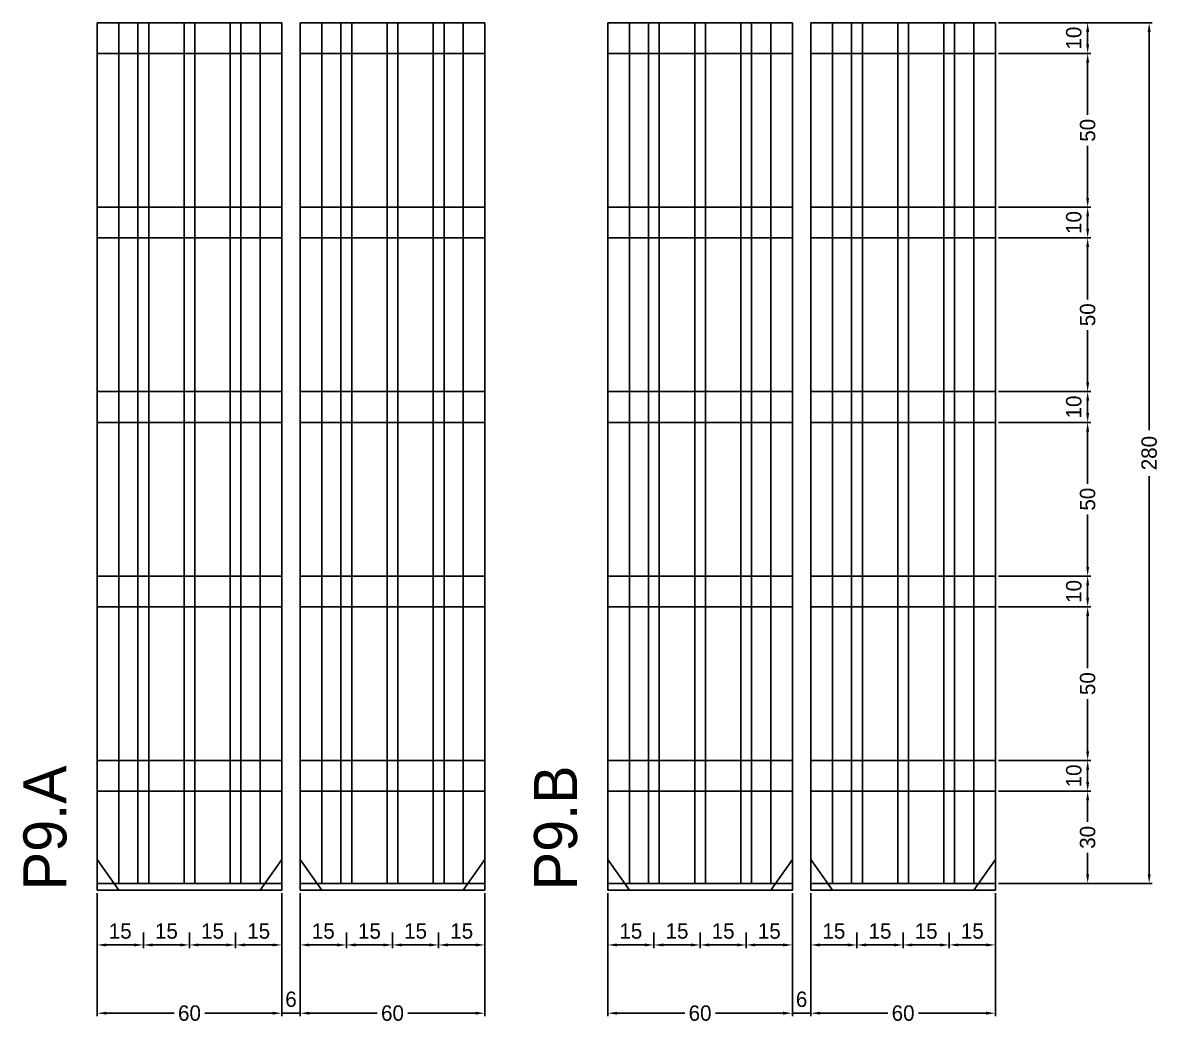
# Model space of a CAD drawing. Header units: centimetres. Extents: x -8500 to 4345, y -467 to 295.
# Drawn here: x 3975.8 to 4345.3, y -43.3 to 282.2 of the extents above; entities that cross this region are included whole.
import ezdxf

# ---------------------------------------------------------------- set-up
doc = ezdxf.new("R2010")
doc.units = ezdxf.units.CM
for name, color, linetype in [('COTA', 241, 'Continuous'), ('NOMENCLATURA', 7, 'Continuous'), ('SARR_2.2x10', 60, 'Continuous'), ('SARR_2.2x7', 40, 'Continuous'), ('SARR_3.5x7', 81, 'Continuous')]:
    doc.layers.add(name, color=color, linetype=linetype)
doc.dimstyles.new('PAINEL-NOVA', dxfattribs={"dimtxt": 5, "dimasz": 3, "dimexe": 1, "dimexo": 1, "dimgap": 1, "dimtad": 1, "dimcen": 2.5, "dimazin": 3, "dimtfac": 1, "dimtmove": 0, "dimatfit": 3})

# ---------------------------------------------------------------- blocks, each defined once
blk = doc.blocks.new('_CLOSEDFILLED')
at = {"color": 0, "linetype": 'BYBLOCK'}
blk.add_solid([(-1, 0.16), (0, 0), (-1, -0.16)], dxfattribs=at)
blk = doc.blocks.new('*D48')
for p, q in [((4000, -13.8), (4000, -18.8)), ((4015, -13.8), (4015, -18.8)), ((4003, -17.8), (4012, -17.8))]:
    blk.add_line(p, q)
at = {"layer": 'Defpoints'}
for p in [(4000, -12.8), (4015, -12.8), (4000, -17.8)]:
    blk.add_point(p, dxfattribs=at)
at = {"layer": 'COTA', "xscale": 3, "yscale": 3, "rotation": 180}
blk.add_blockref('_CLOSEDFILLED', (4000, -17.8), dxfattribs=at)
at = {"layer": 'COTA', "xscale": 3, "yscale": 3}
blk.add_blockref('_CLOSEDFILLED', (4015, -17.8), dxfattribs=at)
at = {"layer": 'COTA', "insert": (4007.5, -13.3), "char_height": 5, "attachment_point": 5}
blk.add_mtext('15', dxfattribs=at)
blk = doc.blocks.new('*D49')
for p, q in [((4015, -13.8), (4015, -18.8)), ((4030, -13.8), (4030, -18.8)), ((4018, -17.8), (4027, -17.8))]:
    blk.add_line(p, q)
at = {"layer": 'Defpoints'}
for p in [(4015, -12.8), (4030, -12.8), (4015, -17.8)]:
    blk.add_point(p, dxfattribs=at)
at = {"layer": 'COTA', "xscale": 3, "yscale": 3, "rotation": 180}
blk.add_blockref('_CLOSEDFILLED', (4015, -17.8), dxfattribs=at)
at = {"layer": 'COTA', "xscale": 3, "yscale": 3}
blk.add_blockref('_CLOSEDFILLED', (4030, -17.8), dxfattribs=at)
at = {"layer": 'COTA', "insert": (4022.5, -13.3), "char_height": 5, "attachment_point": 5}
blk.add_mtext('15', dxfattribs=at)
blk = doc.blocks.new('*D50')
for p, q in [((4030, -13.8), (4030, -18.8)), ((4045, -13.8), (4045, -18.8)), ((4033, -17.8), (4042, -17.8))]:
    blk.add_line(p, q)
at = {"layer": 'Defpoints'}
for p in [(4030, -12.8), (4045, -12.8), (4030, -17.8)]:
    blk.add_point(p, dxfattribs=at)
at = {"layer": 'COTA', "xscale": 3, "yscale": 3, "rotation": 180}
blk.add_blockref('_CLOSEDFILLED', (4030, -17.8), dxfattribs=at)
at = {"layer": 'COTA', "xscale": 3, "yscale": 3}
blk.add_blockref('_CLOSEDFILLED', (4045, -17.8), dxfattribs=at)
at = {"layer": 'COTA', "insert": (4037.5, -13.3), "char_height": 5, "attachment_point": 5}
blk.add_mtext('15', dxfattribs=at)
blk = doc.blocks.new('*D51')
for p, q in [((4045, -13.8), (4045, -18.8)), ((4060, -13.8), (4060, -18.8)), ((4048, -17.8), (4057, -17.8))]:
    blk.add_line(p, q)
at = {"layer": 'Defpoints'}
for p in [(4045, -12.8), (4060, -12.8), (4045, -17.8)]:
    blk.add_point(p, dxfattribs=at)
at = {"layer": 'COTA', "xscale": 3, "yscale": 3, "rotation": 180}
blk.add_blockref('_CLOSEDFILLED', (4045, -17.8), dxfattribs=at)
at = {"layer": 'COTA', "xscale": 3, "yscale": 3}
blk.add_blockref('_CLOSEDFILLED', (4060, -17.8), dxfattribs=at)
at = {"layer": 'COTA', "insert": (4052.5, -13.3), "char_height": 5, "attachment_point": 5}
blk.add_mtext('15', dxfattribs=at)
blk = doc.blocks.new('*D52')
for p, q in [((4000, -1), (4000, -41)), ((4060, -1), (4060, -41)), ((4003, -40), (4025, -40)), ((4035, -40), (4057, -40))]:
    blk.add_line(p, q)
at = {"layer": 'Defpoints'}
for p in [(4000, 0), (4060, 0), (4000, -40)]:
    blk.add_point(p, dxfattribs=at)
at = {"layer": 'COTA', "xscale": 3, "yscale": 3, "rotation": 180}
blk.add_blockref('_CLOSEDFILLED', (4000, -40), dxfattribs=at)
at = {"layer": 'COTA', "xscale": 3, "yscale": 3}
blk.add_blockref('_CLOSEDFILLED', (4060, -40), dxfattribs=at)
at = {"layer": 'COTA', "insert": (4030, -40), "char_height": 5, "attachment_point": 5}
blk.add_mtext('60', dxfattribs=at)
blk = doc.blocks.new('*D53')
for p, q in [((4060, -1), (4060, -41)), ((4066, -1), (4066, -41)), ((4057, -40), (4054, -40)), ((4060, -40), (4066, -40)), ((4069, -40), (4072, -40))]:
    blk.add_line(p, q)
at = {"layer": 'Defpoints'}
for p in [(4060, 0), (4066, 0), (4060, -40)]:
    blk.add_point(p, dxfattribs=at)
at = {"layer": 'COTA', "xscale": 3, "yscale": 3}
blk.add_blockref('_CLOSEDFILLED', (4060, -40), dxfattribs=at)
at = {"layer": 'COTA', "xscale": 3, "yscale": 3, "rotation": 180}
blk.add_blockref('_CLOSEDFILLED', (4066, -40), dxfattribs=at)
at = {"layer": 'COTA', "insert": (4063, -35.5), "char_height": 5, "attachment_point": 5}
blk.add_mtext('6', dxfattribs=at)
blk = doc.blocks.new('GRA-E')
at = {"layer": 'SARR_2.2x7'}
blk.add_lwpolyline([(0, 0), (7, 0), (0, 10)], close=True, dxfattribs=at)
blk = doc.blocks.new('GRA-D')
at = {"layer": 'SARR_2.2x7'}
blk.add_lwpolyline([(0, 0), (7, 0), (7, 10)], close=True, dxfattribs=at)
blk = doc.blocks.new('*D54')
for p, q in [((4066, -13.8), (4066, -18.8)), ((4081, -13.8), (4081, -18.8)), ((4069, -17.8), (4078, -17.8))]:
    blk.add_line(p, q)
at = {"layer": 'Defpoints'}
for p in [(4066, -12.8), (4081, -12.8), (4066, -17.8)]:
    blk.add_point(p, dxfattribs=at)
at = {"layer": 'COTA', "xscale": 3, "yscale": 3, "rotation": 180}
blk.add_blockref('_CLOSEDFILLED', (4066, -17.8), dxfattribs=at)
at = {"layer": 'COTA', "xscale": 3, "yscale": 3}
blk.add_blockref('_CLOSEDFILLED', (4081, -17.8), dxfattribs=at)
at = {"layer": 'COTA', "insert": (4073.5, -13.3), "char_height": 5, "attachment_point": 5}
blk.add_mtext('15', dxfattribs=at)
blk = doc.blocks.new('*D55')
for p, q in [((4081, -13.8), (4081, -18.8)), ((4096, -13.8), (4096, -18.8)), ((4084, -17.8), (4093, -17.8))]:
    blk.add_line(p, q)
at = {"layer": 'Defpoints'}
for p in [(4081, -12.8), (4096, -12.8), (4081, -17.8)]:
    blk.add_point(p, dxfattribs=at)
at = {"layer": 'COTA', "xscale": 3, "yscale": 3, "rotation": 180}
blk.add_blockref('_CLOSEDFILLED', (4081, -17.8), dxfattribs=at)
at = {"layer": 'COTA', "xscale": 3, "yscale": 3}
blk.add_blockref('_CLOSEDFILLED', (4096, -17.8), dxfattribs=at)
at = {"layer": 'COTA', "insert": (4088.5, -13.3), "char_height": 5, "attachment_point": 5}
blk.add_mtext('15', dxfattribs=at)
blk = doc.blocks.new('*D56')
for p, q in [((4096, -13.8), (4096, -18.8)), ((4111, -13.8), (4111, -18.8)), ((4099, -17.8), (4108, -17.8))]:
    blk.add_line(p, q)
at = {"layer": 'Defpoints'}
for p in [(4096, -12.8), (4111, -12.8), (4096, -17.8)]:
    blk.add_point(p, dxfattribs=at)
at = {"layer": 'COTA', "xscale": 3, "yscale": 3, "rotation": 180}
blk.add_blockref('_CLOSEDFILLED', (4096, -17.8), dxfattribs=at)
at = {"layer": 'COTA', "xscale": 3, "yscale": 3}
blk.add_blockref('_CLOSEDFILLED', (4111, -17.8), dxfattribs=at)
at = {"layer": 'COTA', "insert": (4103.5, -13.3), "char_height": 5, "attachment_point": 5}
blk.add_mtext('15', dxfattribs=at)
blk = doc.blocks.new('*D57')
for p, q in [((4111, -13.8), (4111, -18.8)), ((4126, -13.8), (4126, -18.8)), ((4114, -17.8), (4123, -17.8))]:
    blk.add_line(p, q)
at = {"layer": 'Defpoints'}
for p in [(4111, -12.8), (4126, -12.8), (4111, -17.8)]:
    blk.add_point(p, dxfattribs=at)
at = {"layer": 'COTA', "xscale": 3, "yscale": 3, "rotation": 180}
blk.add_blockref('_CLOSEDFILLED', (4111, -17.8), dxfattribs=at)
at = {"layer": 'COTA', "xscale": 3, "yscale": 3}
blk.add_blockref('_CLOSEDFILLED', (4126, -17.8), dxfattribs=at)
at = {"layer": 'COTA', "insert": (4118.5, -13.3), "char_height": 5, "attachment_point": 5}
blk.add_mtext('15', dxfattribs=at)
blk = doc.blocks.new('*D58')
for p, q in [((4066, -1), (4066, -41)), ((4126, -1), (4126, -41)), ((4069, -40), (4091, -40)), ((4101, -40), (4123, -40))]:
    blk.add_line(p, q)
at = {"layer": 'Defpoints'}
for p in [(4066, 0), (4126, 0), (4066, -40)]:
    blk.add_point(p, dxfattribs=at)
at = {"layer": 'COTA', "xscale": 3, "yscale": 3, "rotation": 180}
blk.add_blockref('_CLOSEDFILLED', (4066, -40), dxfattribs=at)
at = {"layer": 'COTA', "xscale": 3, "yscale": 3}
blk.add_blockref('_CLOSEDFILLED', (4126, -40), dxfattribs=at)
at = {"layer": 'COTA', "insert": (4096, -40), "char_height": 5, "attachment_point": 5}
blk.add_mtext('60', dxfattribs=at)
blk = doc.blocks.new('*D59')
for p, q in [((4166, -13.8), (4166, -18.8)), ((4181, -13.8), (4181, -18.8)), ((4169, -17.8), (4178, -17.8))]:
    blk.add_line(p, q)
at = {"layer": 'Defpoints'}
for p in [(4166, -12.8), (4181, -12.8), (4166, -17.8)]:
    blk.add_point(p, dxfattribs=at)
at = {"layer": 'COTA', "xscale": 3, "yscale": 3, "rotation": 180}
blk.add_blockref('_CLOSEDFILLED', (4166, -17.8), dxfattribs=at)
at = {"layer": 'COTA', "xscale": 3, "yscale": 3}
blk.add_blockref('_CLOSEDFILLED', (4181, -17.8), dxfattribs=at)
at = {"layer": 'COTA', "insert": (4173.5, -13.3), "char_height": 5, "attachment_point": 5}
blk.add_mtext('15', dxfattribs=at)
blk = doc.blocks.new('*D60')
for p, q in [((4181, -13.8), (4181, -18.8)), ((4196, -13.8), (4196, -18.8)), ((4184, -17.8), (4193, -17.8))]:
    blk.add_line(p, q)
at = {"layer": 'Defpoints'}
for p in [(4181, -12.8), (4196, -12.8), (4181, -17.8)]:
    blk.add_point(p, dxfattribs=at)
at = {"layer": 'COTA', "xscale": 3, "yscale": 3, "rotation": 180}
blk.add_blockref('_CLOSEDFILLED', (4181, -17.8), dxfattribs=at)
at = {"layer": 'COTA', "xscale": 3, "yscale": 3}
blk.add_blockref('_CLOSEDFILLED', (4196, -17.8), dxfattribs=at)
at = {"layer": 'COTA', "insert": (4188.5, -13.3), "char_height": 5, "attachment_point": 5}
blk.add_mtext('15', dxfattribs=at)
blk = doc.blocks.new('*D61')
for p, q in [((4196, -13.8), (4196, -18.8)), ((4211, -13.8), (4211, -18.8)), ((4199, -17.8), (4208, -17.8))]:
    blk.add_line(p, q)
at = {"layer": 'Defpoints'}
for p in [(4196, -12.8), (4211, -12.8), (4196, -17.8)]:
    blk.add_point(p, dxfattribs=at)
at = {"layer": 'COTA', "xscale": 3, "yscale": 3, "rotation": 180}
blk.add_blockref('_CLOSEDFILLED', (4196, -17.8), dxfattribs=at)
at = {"layer": 'COTA', "xscale": 3, "yscale": 3}
blk.add_blockref('_CLOSEDFILLED', (4211, -17.8), dxfattribs=at)
at = {"layer": 'COTA', "insert": (4203.5, -13.3), "char_height": 5, "attachment_point": 5}
blk.add_mtext('15', dxfattribs=at)
blk = doc.blocks.new('*D62')
for p, q in [((4211, -13.8), (4211, -18.8)), ((4226, -13.8), (4226, -18.8)), ((4214, -17.8), (4223, -17.8))]:
    blk.add_line(p, q)
at = {"layer": 'Defpoints'}
for p in [(4211, -12.8), (4226, -12.8), (4211, -17.8)]:
    blk.add_point(p, dxfattribs=at)
at = {"layer": 'COTA', "xscale": 3, "yscale": 3, "rotation": 180}
blk.add_blockref('_CLOSEDFILLED', (4211, -17.8), dxfattribs=at)
at = {"layer": 'COTA', "xscale": 3, "yscale": 3}
blk.add_blockref('_CLOSEDFILLED', (4226, -17.8), dxfattribs=at)
at = {"layer": 'COTA', "insert": (4218.5, -13.3), "char_height": 5, "attachment_point": 5}
blk.add_mtext('15', dxfattribs=at)
blk = doc.blocks.new('*D63')
for p, q in [((4166, -1), (4166, -41)), ((4226, -1), (4226, -41)), ((4169, -40), (4191, -40)), ((4201, -40), (4223, -40))]:
    blk.add_line(p, q)
at = {"layer": 'Defpoints'}
for p in [(4166, 0), (4226, 0), (4166, -40)]:
    blk.add_point(p, dxfattribs=at)
at = {"layer": 'COTA', "xscale": 3, "yscale": 3, "rotation": 180}
blk.add_blockref('_CLOSEDFILLED', (4166, -40), dxfattribs=at)
at = {"layer": 'COTA', "xscale": 3, "yscale": 3}
blk.add_blockref('_CLOSEDFILLED', (4226, -40), dxfattribs=at)
at = {"layer": 'COTA', "insert": (4196, -40), "char_height": 5, "attachment_point": 5}
blk.add_mtext('60', dxfattribs=at)
blk = doc.blocks.new('*D64')
for p, q in [((4226, -1), (4226, -41)), ((4232, -1), (4232, -41)), ((4223, -40), (4220, -40)), ((4226, -40), (4232, -40)), ((4235, -40), (4238, -40))]:
    blk.add_line(p, q)
at = {"layer": 'Defpoints'}
for p in [(4226, 0), (4232, 0), (4226, -40)]:
    blk.add_point(p, dxfattribs=at)
at = {"layer": 'COTA', "xscale": 3, "yscale": 3}
blk.add_blockref('_CLOSEDFILLED', (4226, -40), dxfattribs=at)
at = {"layer": 'COTA', "xscale": 3, "yscale": 3, "rotation": 180}
blk.add_blockref('_CLOSEDFILLED', (4232, -40), dxfattribs=at)
at = {"layer": 'COTA', "insert": (4229, -35.5), "char_height": 5, "attachment_point": 5}
blk.add_mtext('6', dxfattribs=at)
blk = doc.blocks.new('*D65')
for p, q in [((4232, -13.8), (4232, -18.8)), ((4247, -13.8), (4247, -18.8)), ((4235, -17.8), (4244, -17.8))]:
    blk.add_line(p, q)
at = {"layer": 'Defpoints'}
for p in [(4232, -12.8), (4247, -12.8), (4232, -17.8)]:
    blk.add_point(p, dxfattribs=at)
at = {"layer": 'COTA', "xscale": 3, "yscale": 3, "rotation": 180}
blk.add_blockref('_CLOSEDFILLED', (4232, -17.8), dxfattribs=at)
at = {"layer": 'COTA', "xscale": 3, "yscale": 3}
blk.add_blockref('_CLOSEDFILLED', (4247, -17.8), dxfattribs=at)
at = {"layer": 'COTA', "insert": (4239.5, -13.3), "char_height": 5, "attachment_point": 5}
blk.add_mtext('15', dxfattribs=at)
blk = doc.blocks.new('*D66')
for p, q in [((4247, -13.8), (4247, -18.8)), ((4262, -13.8), (4262, -18.8)), ((4250, -17.8), (4259, -17.8))]:
    blk.add_line(p, q)
at = {"layer": 'Defpoints'}
for p in [(4247, -12.8), (4262, -12.8), (4247, -17.8)]:
    blk.add_point(p, dxfattribs=at)
at = {"layer": 'COTA', "xscale": 3, "yscale": 3, "rotation": 180}
blk.add_blockref('_CLOSEDFILLED', (4247, -17.8), dxfattribs=at)
at = {"layer": 'COTA', "xscale": 3, "yscale": 3}
blk.add_blockref('_CLOSEDFILLED', (4262, -17.8), dxfattribs=at)
at = {"layer": 'COTA', "insert": (4254.5, -13.3), "char_height": 5, "attachment_point": 5}
blk.add_mtext('15', dxfattribs=at)
blk = doc.blocks.new('*D67')
for p, q in [((4262, -13.8), (4262, -18.8)), ((4277, -13.8), (4277, -18.8)), ((4265, -17.8), (4274, -17.8))]:
    blk.add_line(p, q)
at = {"layer": 'Defpoints'}
for p in [(4262, -12.8), (4277, -12.8), (4262, -17.8)]:
    blk.add_point(p, dxfattribs=at)
at = {"layer": 'COTA', "xscale": 3, "yscale": 3, "rotation": 180}
blk.add_blockref('_CLOSEDFILLED', (4262, -17.8), dxfattribs=at)
at = {"layer": 'COTA', "xscale": 3, "yscale": 3}
blk.add_blockref('_CLOSEDFILLED', (4277, -17.8), dxfattribs=at)
at = {"layer": 'COTA', "insert": (4269.5, -13.3), "char_height": 5, "attachment_point": 5}
blk.add_mtext('15', dxfattribs=at)
blk = doc.blocks.new('*D68')
for p, q in [((4277, -13.8), (4277, -18.8)), ((4292, -13.8), (4292, -18.8)), ((4280, -17.8), (4289, -17.8))]:
    blk.add_line(p, q)
at = {"layer": 'Defpoints'}
for p in [(4277, -12.8), (4292, -12.8), (4277, -17.8)]:
    blk.add_point(p, dxfattribs=at)
at = {"layer": 'COTA', "xscale": 3, "yscale": 3, "rotation": 180}
blk.add_blockref('_CLOSEDFILLED', (4277, -17.8), dxfattribs=at)
at = {"layer": 'COTA', "xscale": 3, "yscale": 3}
blk.add_blockref('_CLOSEDFILLED', (4292, -17.8), dxfattribs=at)
at = {"layer": 'COTA', "insert": (4284.5, -13.3), "char_height": 5, "attachment_point": 5}
blk.add_mtext('15', dxfattribs=at)
blk = doc.blocks.new('*D69')
for p, q in [((4232, -1), (4232, -41)), ((4292, -1), (4292, -41)), ((4235, -40), (4257, -40)), ((4267, -40), (4289, -40))]:
    blk.add_line(p, q)
at = {"layer": 'Defpoints'}
for p in [(4232, 0), (4292, 0), (4232, -40)]:
    blk.add_point(p, dxfattribs=at)
at = {"layer": 'COTA', "xscale": 3, "yscale": 3, "rotation": 180}
blk.add_blockref('_CLOSEDFILLED', (4232, -40), dxfattribs=at)
at = {"layer": 'COTA', "xscale": 3, "yscale": 3}
blk.add_blockref('_CLOSEDFILLED', (4292, -40), dxfattribs=at)
at = {"layer": 'COTA', "insert": (4262, -40), "char_height": 5, "attachment_point": 5}
blk.add_mtext('60', dxfattribs=at)
blk = doc.blocks.new('*D70')
for p, q in [((4293, 282.2), (4343, 282.2)), ((4342, 149.7), (4342, 279.2)), ((4342, 5.2), (4342, 134.7)), ((4293, 2.2), (4343, 2.2))]:
    blk.add_line(p, q)
at = {"layer": 'Defpoints'}
for p in [(4292, 282.2), (4292, 2.2), (4342, 2.2)]:
    blk.add_point(p, dxfattribs=at)
at = {"layer": 'COTA', "xscale": 3, "yscale": 3}
for p, rotation in [((4342, 282.2), 90), ((4342, 2.2), 270)]:
    blk.add_blockref('_CLOSEDFILLED', p, dxfattribs=dict(at, rotation=rotation))
at = {"layer": 'COTA', "insert": (4342, 142.2), "char_height": 5, "attachment_point": 5, "rotation": 90}
blk.add_mtext('280', dxfattribs=at)
blk = doc.blocks.new('*D71')
for p, q in [((4293, 32.2), (4323, 32.2)), ((4322, 22.2), (4322, 29.2)), ((4322, 5.2), (4322, 12.2)), ((4293, 2.2), (4323, 2.2))]:
    blk.add_line(p, q)
at = {"layer": 'Defpoints'}
for p in [(4292, 32.2), (4292, 2.2), (4322, 2.2)]:
    blk.add_point(p, dxfattribs=at)
at = {"layer": 'COTA', "xscale": 3, "yscale": 3}
for p, rotation in [((4322, 32.2), 90), ((4322, 2.2), 270)]:
    blk.add_blockref('_CLOSEDFILLED', p, dxfattribs=dict(at, rotation=rotation))
at = {"layer": 'COTA', "insert": (4322, 17.2), "char_height": 5, "attachment_point": 5, "rotation": 90}
blk.add_mtext('30', dxfattribs=at)
blk = doc.blocks.new('*D72')
for p, q in [((4293, 42.2), (4323, 42.2)), ((4322, 35.2), (4322, 39.2)), ((4293, 32.2), (4323, 32.2))]:
    blk.add_line(p, q)
at = {"layer": 'Defpoints'}
for p in [(4292, 42.2), (4292, 32.2), (4322, 32.2)]:
    blk.add_point(p, dxfattribs=at)
at = {"layer": 'COTA', "xscale": 3, "yscale": 3}
for p, rotation in [((4322, 42.2), 90), ((4322, 32.2), 270)]:
    blk.add_blockref('_CLOSEDFILLED', p, dxfattribs=dict(at, rotation=rotation))
at = {"layer": 'COTA', "insert": (4317.5, 37.2), "char_height": 5, "attachment_point": 5, "rotation": 90}
blk.add_mtext('10', dxfattribs=at)
blk = doc.blocks.new('*D73')
for p, q in [((4293, 92.2), (4323, 92.2)), ((4322, 72.2), (4322, 89.2)), ((4322, 45.2), (4322, 62.2)), ((4293, 42.2), (4323, 42.2))]:
    blk.add_line(p, q)
at = {"layer": 'Defpoints'}
for p in [(4292, 92.2), (4292, 42.2), (4322, 42.2)]:
    blk.add_point(p, dxfattribs=at)
at = {"layer": 'COTA', "xscale": 3, "yscale": 3}
for p, rotation in [((4322, 92.2), 90), ((4322, 42.2), 270)]:
    blk.add_blockref('_CLOSEDFILLED', p, dxfattribs=dict(at, rotation=rotation))
at = {"layer": 'COTA', "insert": (4322, 67.2), "char_height": 5, "attachment_point": 5, "rotation": 90}
blk.add_mtext('50', dxfattribs=at)
blk = doc.blocks.new('*D74')
for p, q in [((4293, 102.2), (4323, 102.2)), ((4322, 95.2), (4322, 99.2)), ((4293, 92.2), (4323, 92.2))]:
    blk.add_line(p, q)
at = {"layer": 'Defpoints'}
for p in [(4292, 102.2), (4292, 92.2), (4322, 92.2)]:
    blk.add_point(p, dxfattribs=at)
at = {"layer": 'COTA', "xscale": 3, "yscale": 3}
for p, rotation in [((4322, 102.2), 90), ((4322, 92.2), 270)]:
    blk.add_blockref('_CLOSEDFILLED', p, dxfattribs=dict(at, rotation=rotation))
at = {"layer": 'COTA', "insert": (4317.5, 97.2), "char_height": 5, "attachment_point": 5, "rotation": 90}
blk.add_mtext('10', dxfattribs=at)
blk = doc.blocks.new('*D75')
for p, q in [((4293, 152.2), (4323, 152.2)), ((4322, 132.2), (4322, 149.2)), ((4322, 105.2), (4322, 122.2)), ((4293, 102.2), (4323, 102.2))]:
    blk.add_line(p, q)
at = {"layer": 'Defpoints'}
for p in [(4292, 152.2), (4292, 102.2), (4322, 102.2)]:
    blk.add_point(p, dxfattribs=at)
at = {"layer": 'COTA', "xscale": 3, "yscale": 3}
for p, rotation in [((4322, 152.2), 90), ((4322, 102.2), 270)]:
    blk.add_blockref('_CLOSEDFILLED', p, dxfattribs=dict(at, rotation=rotation))
at = {"layer": 'COTA', "insert": (4322, 127.2), "char_height": 5, "attachment_point": 5, "rotation": 90}
blk.add_mtext('50', dxfattribs=at)
blk = doc.blocks.new('*D76')
for p, q in [((4293, 162.2), (4323, 162.2)), ((4322, 155.2), (4322, 159.2)), ((4293, 152.2), (4323, 152.2))]:
    blk.add_line(p, q)
at = {"layer": 'Defpoints'}
for p in [(4292, 162.2), (4292, 152.2), (4322, 152.2)]:
    blk.add_point(p, dxfattribs=at)
at = {"layer": 'COTA', "xscale": 3, "yscale": 3}
for p, rotation in [((4322, 162.2), 90), ((4322, 152.2), 270)]:
    blk.add_blockref('_CLOSEDFILLED', p, dxfattribs=dict(at, rotation=rotation))
at = {"layer": 'COTA', "insert": (4317.5, 157.2), "char_height": 5, "attachment_point": 5, "rotation": 90}
blk.add_mtext('10', dxfattribs=at)
blk = doc.blocks.new('*D77')
for p, q in [((4293, 212.2), (4323, 212.2)), ((4322, 192.2), (4322, 209.2)), ((4322, 165.2), (4322, 182.2)), ((4293, 162.2), (4323, 162.2))]:
    blk.add_line(p, q)
at = {"layer": 'Defpoints'}
for p in [(4292, 212.2), (4292, 162.2), (4322, 162.2)]:
    blk.add_point(p, dxfattribs=at)
at = {"layer": 'COTA', "xscale": 3, "yscale": 3}
for p, rotation in [((4322, 212.2), 90), ((4322, 162.2), 270)]:
    blk.add_blockref('_CLOSEDFILLED', p, dxfattribs=dict(at, rotation=rotation))
at = {"layer": 'COTA', "insert": (4322, 187.2), "char_height": 5, "attachment_point": 5, "rotation": 90}
blk.add_mtext('50', dxfattribs=at)
blk = doc.blocks.new('*D78')
for p, q in [((4293, 222.2), (4323, 222.2)), ((4322, 215.2), (4322, 219.2)), ((4293, 212.2), (4323, 212.2))]:
    blk.add_line(p, q)
at = {"layer": 'Defpoints'}
for p in [(4292, 222.2), (4292, 212.2), (4322, 212.2)]:
    blk.add_point(p, dxfattribs=at)
at = {"layer": 'COTA', "xscale": 3, "yscale": 3}
for p, rotation in [((4322, 222.2), 90), ((4322, 212.2), 270)]:
    blk.add_blockref('_CLOSEDFILLED', p, dxfattribs=dict(at, rotation=rotation))
at = {"layer": 'COTA', "insert": (4317.5, 217.2), "char_height": 5, "attachment_point": 5, "rotation": 90}
blk.add_mtext('10', dxfattribs=at)
blk = doc.blocks.new('*D79')
for p, q in [((4293, 272.2), (4323, 272.2)), ((4322, 252.2), (4322, 269.2)), ((4322, 225.2), (4322, 242.2)), ((4293, 222.2), (4323, 222.2))]:
    blk.add_line(p, q)
at = {"layer": 'Defpoints'}
for p in [(4292, 272.2), (4292, 222.2), (4322, 222.2)]:
    blk.add_point(p, dxfattribs=at)
at = {"layer": 'COTA', "xscale": 3, "yscale": 3}
for p, rotation in [((4322, 272.2), 90), ((4322, 222.2), 270)]:
    blk.add_blockref('_CLOSEDFILLED', p, dxfattribs=dict(at, rotation=rotation))
at = {"layer": 'COTA', "insert": (4322, 247.2), "char_height": 5, "attachment_point": 5, "rotation": 90}
blk.add_mtext('50', dxfattribs=at)
blk = doc.blocks.new('*D80')
for p, q in [((4293, 282.2), (4323, 282.2)), ((4322, 275.2), (4322, 279.2)), ((4293, 272.2), (4323, 272.2))]:
    blk.add_line(p, q)
at = {"layer": 'Defpoints'}
for p in [(4292, 282.2), (4292, 272.2), (4322, 272.2)]:
    blk.add_point(p, dxfattribs=at)
at = {"layer": 'COTA', "xscale": 3, "yscale": 3}
for p, rotation in [((4322, 282.2), 90), ((4322, 272.2), 270)]:
    blk.add_blockref('_CLOSEDFILLED', p, dxfattribs=dict(at, rotation=rotation))
at = {"layer": 'COTA', "insert": (4317.5, 277.2), "char_height": 5, "attachment_point": 5, "rotation": 90}
blk.add_mtext('10', dxfattribs=at)

msp = doc.modelspace()

# ---------------------------------------------------------------- linework, layer by layer
at = {"layer": 'SARR_2.2x10'}
for p, q in [((4060, 282.2), (4000, 282.2)), ((4000, 282.2), (4000, 272.2)), ((4060, 272.2), (4060, 282.2)), ((4126, 282.2), (4066, 282.2)), ((4066, 282.2), (4066, 272.2)), ((4126, 272.2), (4126, 282.2)), ((4226, 282.2), (4166, 282.2)), ((4166, 282.2), (4166, 272.2)), ((4226, 272.2), (4226, 282.2)), ((4292, 282.2), (4232, 282.2)), ((4232, 282.2), (4232, 272.2)), ((4292, 272.2), (4292, 282.2)), ((4000, 272.2), (4060, 272.2)), ((4066, 272.2), (4126, 272.2)), ((4166, 272.2), (4226, 272.2)), ((4232, 272.2), (4292, 272.2)), ((4060, 222.2), (4000, 222.2)), ((4000, 222.2), (4000, 212.2)), ((4060, 212.2), (4060, 222.2)), ((4126, 222.2), (4066, 222.2)), ((4066, 222.2), (4066, 212.2)), ((4126, 212.2), (4126, 222.2)), ((4226, 222.2), (4166, 222.2)), ((4166, 222.2), (4166, 212.2)), ((4226, 212.2), (4226, 222.2)), ((4292, 222.2), (4232, 222.2)), ((4232, 222.2), (4232, 212.2)), ((4292, 212.2), (4292, 222.2)), ((4000, 212.2), (4060, 212.2)), ((4066, 212.2), (4126, 212.2)), ((4166, 212.2), (4226, 212.2)), ((4232, 212.2), (4292, 212.2)), ((4060, 162.2), (4000, 162.2)), ((4000, 162.2), (4000, 152.2)), ((4060, 152.2), (4060, 162.2)), ((4126, 162.2), (4066, 162.2)), ((4066, 162.2), (4066, 152.2)), ((4126, 152.2), (4126, 162.2)), ((4226, 162.2), (4166, 162.2)), ((4166, 162.2), (4166, 152.2)), ((4226, 152.2), (4226, 162.2)), ((4292, 162.2), (4232, 162.2)), ((4232, 162.2), (4232, 152.2)), ((4292, 152.2), (4292, 162.2)), ((4000, 152.2), (4060, 152.2)), ((4066, 152.2), (4126, 152.2)), ((4166, 152.2), (4226, 152.2)), ((4232, 152.2), (4292, 152.2)), ((4060, 102.2), (4000, 102.2)), ((4000, 102.2), (4000, 92.2)), ((4060, 92.2), (4060, 102.2)), ((4126, 102.2), (4066, 102.2)), ((4066, 102.2), (4066, 92.2)), ((4126, 92.2), (4126, 102.2)), ((4226, 102.2), (4166, 102.2)), ((4166, 102.2), (4166, 92.2)), ((4226, 92.2), (4226, 102.2)), ((4292, 102.2), (4232, 102.2)), ((4232, 102.2), (4232, 92.2)), ((4292, 92.2), (4292, 102.2)), ((4000, 92.2), (4060, 92.2)), ((4066, 92.2), (4126, 92.2)), ((4166, 92.2), (4226, 92.2)), ((4232, 92.2), (4292, 92.2)), ((4060, 42.2), (4000, 42.2)), ((4000, 42.2), (4000, 32.2)), ((4060, 32.2), (4060, 42.2)), ((4126, 42.2), (4066, 42.2)), ((4066, 42.2), (4066, 32.2)), ((4126, 32.2), (4126, 42.2)), ((4226, 42.2), (4166, 42.2)), ((4166, 42.2), (4166, 32.2)), ((4226, 32.2), (4226, 42.2)), ((4292, 42.2), (4232, 42.2)), ((4232, 42.2), (4232, 32.2)), ((4292, 32.2), (4292, 42.2)), ((4000, 32.2), (4060, 32.2)), ((4066, 32.2), (4126, 32.2)), ((4166, 32.2), (4226, 32.2)), ((4232, 32.2), (4292, 32.2))]:
    msp.add_line(p, q, dxfattribs=at)
at = {"layer": 'SARR_2.2x7'}
for p, q in [((4007, 282.2), (4000, 282.2)), ((4000, 282.2), (4000, 2.2)), ((4007, 2.2), (4007, 282.2)), ((4060, 282.2), (4053, 282.2)), ((4053, 282.2), (4053, 2.2)), ((4060, 2.2), (4060, 282.2)), ((4073, 282.2), (4066, 282.2)), ((4066, 282.2), (4066, 2.2)), ((4073, 2.2), (4073, 282.2)), ((4126, 282.2), (4119, 282.2)), ((4119, 282.2), (4119, 2.2)), ((4126, 2.2), (4126, 282.2)), ((4173, 282.2), (4166, 282.2)), ((4166, 282.2), (4166, 2.2)), ((4173, 2.2), (4173, 282.2)), ((4226, 282.2), (4219, 282.2)), ((4219, 282.2), (4219, 2.2)), ((4226, 2.2), (4226, 282.2)), ((4239, 282.2), (4232, 282.2)), ((4232, 282.2), (4232, 2.2)), ((4239, 2.2), (4239, 282.2)), ((4292, 282.2), (4285, 282.2)), ((4285, 282.2), (4285, 2.2)), ((4292, 2.2), (4292, 282.2)), ((4060, 2.2), (4000, 2.2)), ((4000, 2.2), (4000, 0)), ((4000, 2.2), (4007, 2.2)), ((4000, 0), (4060, 0)), ((4053, 2.2), (4060, 2.2)), ((4060, 0), (4060, 2.2)), ((4126, 2.2), (4066, 2.2)), ((4066, 2.2), (4066, 0)), ((4066, 2.2), (4073, 2.2)), ((4066, 0), (4126, 0)), ((4119, 2.2), (4126, 2.2)), ((4126, 0), (4126, 2.2)), ((4226, 2.2), (4166, 2.2)), ((4166, 2.2), (4166, 0)), ((4166, 2.2), (4173, 2.2)), ((4166, 0), (4226, 0)), ((4219, 2.2), (4226, 2.2)), ((4226, 0), (4226, 2.2)), ((4292, 2.2), (4232, 2.2)), ((4232, 2.2), (4232, 0)), ((4232, 2.2), (4239, 2.2)), ((4232, 0), (4292, 0)), ((4285, 2.2), (4292, 2.2)), ((4292, 0), (4292, 2.2))]:
    msp.add_line(p, q, dxfattribs=at)
at = {"layer": 'SARR_3.5x7'}
for p, q in [((4016.75, 282.2), (4013.25, 282.2)), ((4013.25, 282.2), (4013.25, 2.2)), ((4016.75, 2.2), (4016.75, 282.2)), ((4031.75, 282.2), (4028.25, 282.2)), ((4028.25, 282.2), (4028.25, 2.2)), ((4031.75, 2.2), (4031.75, 282.2)), ((4046.75, 282.2), (4043.25, 282.2)), ((4043.25, 282.2), (4043.25, 2.2)), ((4046.75, 2.2), (4046.75, 282.2)), ((4082.75, 282.2), (4079.25, 282.2)), ((4079.25, 282.2), (4079.25, 2.2)), ((4082.75, 2.2), (4082.75, 282.2)), ((4097.75, 282.2), (4094.25, 282.2)), ((4094.25, 282.2), (4094.25, 2.2)), ((4097.75, 2.2), (4097.75, 282.2)), ((4112.75, 282.2), (4109.25, 282.2)), ((4109.25, 282.2), (4109.25, 2.2)), ((4112.75, 2.2), (4112.75, 282.2)), ((4182.75, 282.2), (4179.25, 282.2)), ((4179.25, 282.2), (4179.25, 2.2)), ((4182.75, 2.2), (4182.75, 282.2)), ((4197.75, 282.2), (4194.25, 282.2)), ((4194.25, 282.2), (4194.25, 2.2)), ((4197.75, 2.2), (4197.75, 282.2)), ((4212.75, 282.2), (4209.25, 282.2)), ((4209.25, 282.2), (4209.25, 2.2)), ((4212.75, 2.2), (4212.75, 282.2)), ((4248.75, 282.2), (4245.25, 282.2)), ((4245.25, 282.2), (4245.25, 2.2)), ((4248.75, 2.2), (4248.75, 282.2)), ((4263.75, 282.2), (4260.25, 282.2)), ((4260.25, 282.2), (4260.25, 2.2)), ((4263.75, 2.2), (4263.75, 282.2)), ((4278.75, 282.2), (4275.25, 282.2)), ((4275.25, 282.2), (4275.25, 2.2)), ((4278.75, 2.2), (4278.75, 282.2)), ((4013.25, 2.2), (4016.75, 2.2)), ((4028.25, 2.2), (4031.75, 2.2)), ((4043.25, 2.2), (4046.75, 2.2)), ((4079.25, 2.2), (4082.75, 2.2)), ((4094.25, 2.2), (4097.75, 2.2)), ((4109.25, 2.2), (4112.75, 2.2)), ((4179.25, 2.2), (4182.75, 2.2)), ((4194.25, 2.2), (4197.75, 2.2)), ((4209.25, 2.2), (4212.75, 2.2)), ((4245.25, 2.2), (4248.75, 2.2)), ((4260.25, 2.2), (4263.75, 2.2)), ((4275.25, 2.2), (4278.75, 2.2))]:
    msp.add_line(p, q, dxfattribs=at)

# ---------------------------------------------------------------- block references
at = {"layer": 'SARR_2.2x7'}
for name, p in [('GRA-E', (4000, 0)), ('GRA-D', (4053, 0)), ('GRA-E', (4066, 0)), ('GRA-D', (4119, 0)), ('GRA-E', (4166, 0)), ('GRA-D', (4219, 0)), ('GRA-E', (4232, 0)), ('GRA-D', (4285, 0))]:
    msp.add_blockref(name, p, dxfattribs=at)

# ---------------------------------------------------------------- texts
at = {"layer": 'NOMENCLATURA'}
for s, p in [('P9.A', (3990, 0)), ('P9.B', (4156, 0))]:
    msp.add_text(s, height=14, rotation=90, dxfattribs=at).set_placement(p)

# ---------------------------------------------------------------- dimensions: what is measured, and where the dimension line sits
at = {"layer": 'COTA'}
for base, p1, p2, picture, middle in [((4342, 2.2), (4292, 2.2), (4292, 282.2), '*D70', (4342, 142.2)), ((4322, 272.2), (4292, 272.2), (4292, 282.2), '*D80', (4317.5, 277.2)), ((4322, 222.2), (4292, 222.2), (4292, 272.2), '*D79', (4322, 247.2)), ((4322, 212.2), (4292, 212.2), (4292, 222.2), '*D78', (4317.5, 217.2)), ((4322, 162.2), (4292, 162.2), (4292, 212.2), '*D77', (4322, 187.2)), ((4322, 152.2), (4292, 152.2), (4292, 162.2), '*D76', (4317.5, 157.2)), ((4322, 102.2), (4292, 102.2), (4292, 152.2), '*D75', (4322, 127.2)), ((4322, 92.2), (4292, 92.2), (4292, 102.2), '*D74', (4317.5, 97.2)), ((4322, 42.2), (4292, 42.2), (4292, 92.2), '*D73', (4322, 67.2)), ((4322, 32.2), (4292, 32.2), (4292, 42.2), '*D72', (4317.5, 37.2)), ((4322, 2.2), (4292, 2.2), (4292, 32.2), '*D71', (4322, 17.2))]:
    dim = msp.add_linear_dim(base=base, p1=p1, p2=p2, angle=90, dimstyle='PAINEL-NOVA', dxfattribs=at)
    dim.commit()
    dim.dimension.update_dxf_attribs({"geometry": picture, "text_midpoint": middle})
for base, p1, p2, picture, middle in [((4000, -40), (4000, 0), (4060, 0), '*D52', (4030, -40)), ((4060, -40), (4060, 0), (4066, 0), '*D53', (4063, -35.5)), ((4066, -40), (4066, 0), (4126, 0), '*D58', (4096, -40)), ((4166, -40), (4166, 0), (4226, 0), '*D63', (4196, -40)), ((4226, -40), (4226, 0), (4232, 0), '*D64', (4229, -35.5)), ((4232, -40), (4232, 0), (4292, 0), '*D69', (4262, -40)), ((4000, -17.8), (4000, -12.8), (4015, -12.8), '*D48', (4007.5, -13.3)), ((4015, -17.8), (4015, -12.8), (4030, -12.8), '*D49', (4022.5, -13.3)), ((4030, -17.8), (4030, -12.8), (4045, -12.8), '*D50', (4037.5, -13.3)), ((4045, -17.8), (4045, -12.8), (4060, -12.8), '*D51', (4052.5, -13.3)), ((4066, -17.8), (4066, -12.8), (4081, -12.8), '*D54', (4073.5, -13.3)), ((4081, -17.8), (4081, -12.8), (4096, -12.8), '*D55', (4088.5, -13.3)), ((4096, -17.8), (4096, -12.8), (4111, -12.8), '*D56', (4103.5, -13.3)), ((4111, -17.8), (4111, -12.8), (4126, -12.8), '*D57', (4118.5, -13.3)), ((4166, -17.8), (4166, -12.8), (4181, -12.8), '*D59', (4173.5, -13.3)), ((4181, -17.8), (4181, -12.8), (4196, -12.8), '*D60', (4188.5, -13.3)), ((4196, -17.8), (4196, -12.8), (4211, -12.8), '*D61', (4203.5, -13.3)), ((4211, -17.8), (4211, -12.8), (4226, -12.8), '*D62', (4218.5, -13.3)), ((4232, -17.8), (4232, -12.8), (4247, -12.8), '*D65', (4239.5, -13.3)), ((4247, -17.8), (4247, -12.8), (4262, -12.8), '*D66', (4254.5, -13.3)), ((4262, -17.8), (4262, -12.8), (4277, -12.8), '*D67', (4269.5, -13.3)), ((4277, -17.8), (4277, -12.8), (4292, -12.8), '*D68', (4284.5, -13.3))]:
    dim = msp.add_linear_dim(base=base, p1=p1, p2=p2, dimstyle='PAINEL-NOVA', dxfattribs=at)
    dim.commit()
    dim.dimension.update_dxf_attribs({"geometry": picture, "text_midpoint": middle})

doc.saveas('drawing.dxf')
